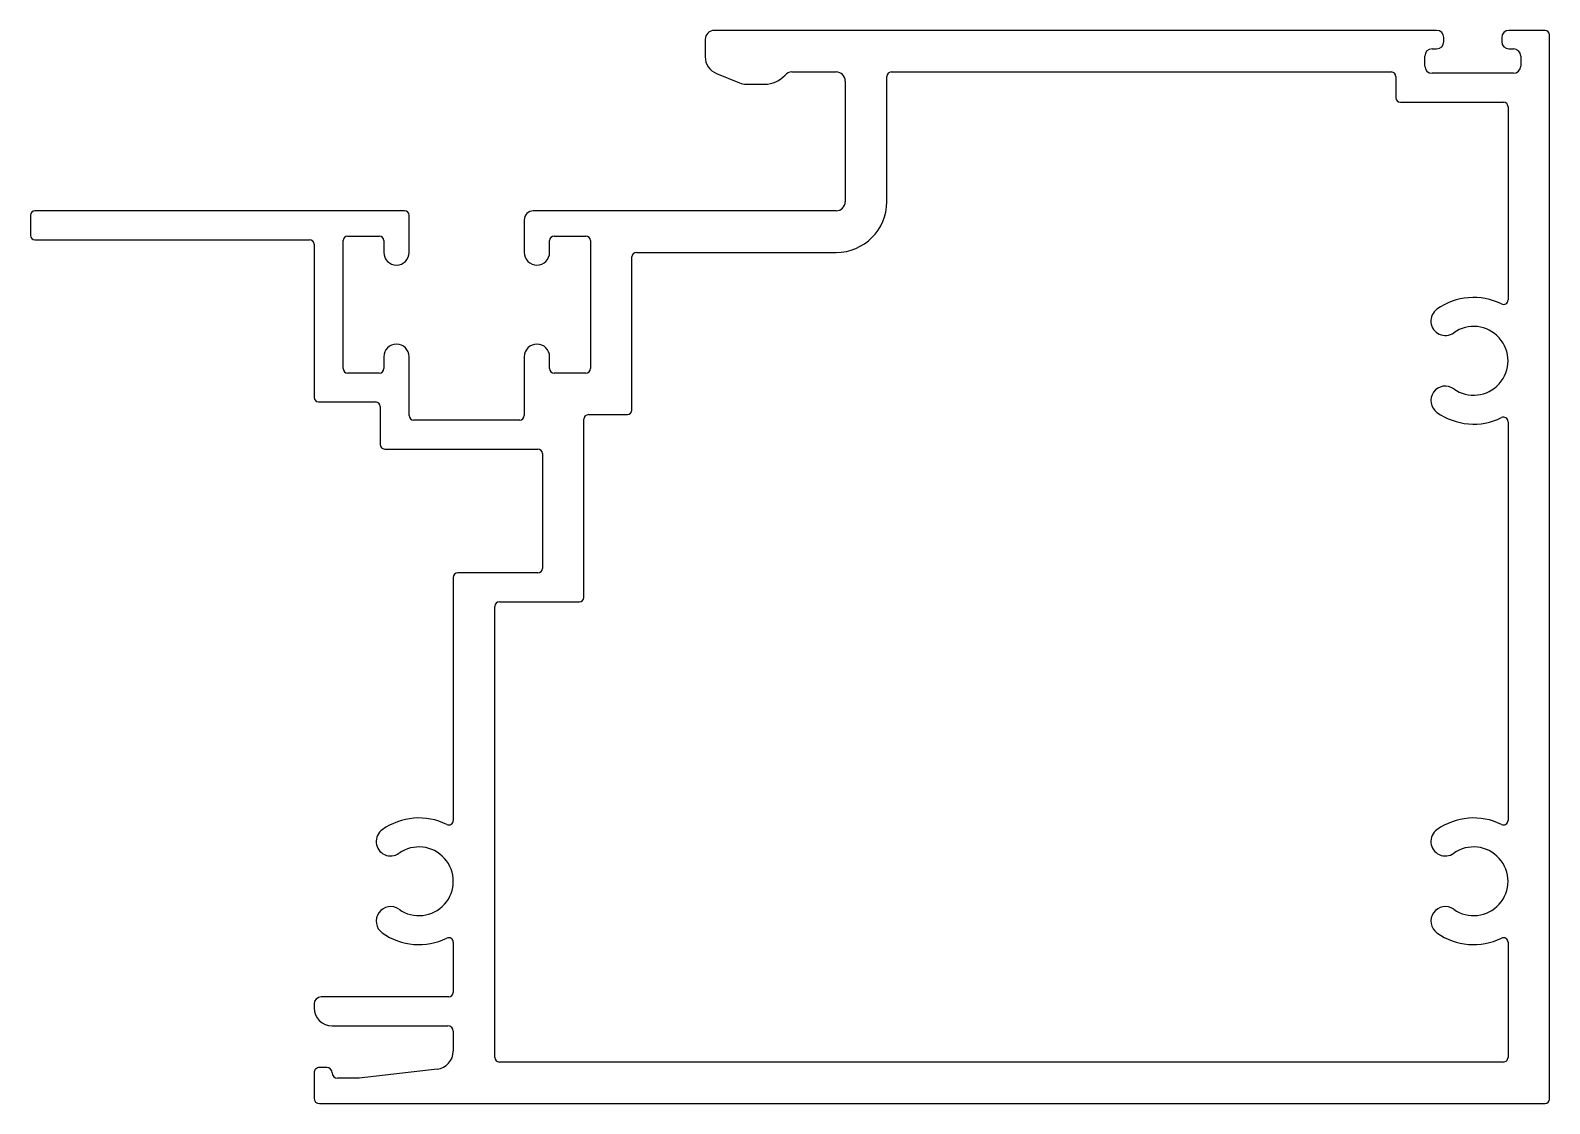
# Model space of a CAD drawing. Header units: inches. Extents: x -52.4 to 31.6, y 0.5 to 59.8.
import ezdxf

# ---------------------------------------------------------------- set-up
doc = ezdxf.new("R2010")
doc.units = ezdxf.units.IN
doc.header["$MEASUREMENT"] = 0
doc.layers.add('FRAME', color=4, linetype='Continuous')

msp = doc.modelspace()

# ---------------------------------------------------------------- linework, layer by layer
at = {"layer": 'FRAME', "color": 7}
for p, q in [((25.367, 59.798), (-14.576, 59.798)), ((31.367, 59.798), (29.367, 59.798)), ((-15.076, 59.298), (-15.076, 58.34)), ((25.767, 59.178), (25.767, 59.398)), ((28.967, 59.398), (28.967, 59.178)), ((31.617, 0.717), (31.617, 59.548)), ((24.717, 57.828), (24.717, 58.378)), ((25.117, 58.778), (25.367, 58.778)), ((29.367, 58.778), (29.617, 58.778)), ((30.017, 58.378), (30.017, 57.828)), ((-14.451, 57.413), (-13.171, 56.896)), ((-10.286, 57.498), (-7.833, 57.498)), ((-5.033, 50.322), (-5.033, 57.248)), ((-4.783, 57.498), (22.867, 57.498)), ((23.117, 57.248), (23.117, 56.078)), ((29.617, 57.428), (25.117, 57.428)), ((-12.796, 56.823), (-11.784, 56.823)), ((-7.333, 56.998), (-7.333, 50.322)), ((23.367, 55.828), (29.067, 55.828)), ((29.317, 55.578), (29.317, 44.899)), ((-52.387, 49.572), (-52.387, 48.472)), ((-31.695, 49.822), (-52.137, 49.822)), ((-31.445, 47.525), (-31.445, 49.572)), ((-7.833, 49.822), (-24.578, 49.822)), ((-25.078, 49.322), (-25.078, 47.525)), ((-52.137, 48.222), (-36.953, 48.222)), ((-36.703, 47.972), (-36.703, 39.505)), ((-35.099, 41.105), (-35.099, 48.175)), ((-34.849, 48.425), (-33.095, 48.425)), ((-32.845, 48.175), (-32.845, 47.525)), ((-23.678, 47.525), (-23.678, 48.175)), ((-23.428, 48.425), (-21.673, 48.425)), ((-21.423, 48.175), (-21.423, 41.105)), ((-19.123, 38.805), (-19.123, 47.272)), ((-18.873, 47.522), (-7.833, 47.522)), ((-32.845, 41.755), (-32.845, 41.105)), ((-31.445, 38.505), (-31.445, 41.755)), ((-25.078, 41.755), (-25.078, 38.505)), ((-23.678, 41.105), (-23.678, 41.755)), ((-33.095, 40.855), (-34.849, 40.855)), ((-21.673, 40.855), (-23.428, 40.855)), ((-36.453, 39.255), (-33.295, 39.255)), ((-33.045, 39.005), (-33.045, 36.905)), ((-25.328, 38.255), (-31.195, 38.255)), ((-21.778, 28.455), (-21.778, 38.305)), ((-21.528, 38.555), (-19.373, 38.555)), ((29.317, 38.164), (29.317, 16.124)), ((-32.795, 36.655), (-24.328, 36.655)), ((-24.078, 36.405), (-24.078, 30.055)), ((-29.003, 29.555), (-29.003, 16.124)), ((-24.328, 29.805), (-28.753, 29.805)), ((-26.703, 3.017), (-26.703, 27.955)), ((-26.453, 28.205), (-22.028, 28.205)), ((-29.003, 9.389), (-29.003, 6.617)), ((29.317, 9.389), (29.317, 3.017)), ((-36.703, 5.967), (-36.703, 5.767)), ((-29.253, 6.367), (-36.303, 6.367)), ((-35.703, 4.767), (-29.303, 4.767)), ((-29.003, 4.467), (-29.003, 3.367)), ((29.067, 2.767), (-26.453, 2.767)), ((-36.703, 2.167), (-36.703, 0.767)), ((-36.003, 2.467), (-36.403, 2.467)), ((-34.203, 1.867), (-35.403, 1.867)), ((-29.899, 2.373), (-34.203, 1.867)), ((-36.403, 0.467), (31.367, 0.467))]:
    msp.add_line(p, q, dxfattribs=at)
for centre, radius, start, end in [((-14.576, 59.298), 0.5, 90, 180), ((25.367, 59.398), 0.4, 360, 90), ((29.367, 59.398), 0.4, 90, 180), ((31.367, 59.548), 0.25, 0, 90), ((25.367, 59.178), 0.4, 270, 0), ((29.367, 59.178), 0.4, 180, 270), ((-14.076, 58.34), 1, 180, 247.99684), ((25.117, 58.378), 0.4, 90, 180), ((29.617, 58.378), 0.4, 0, 90), ((-11.784, 58.323), 1.5, 270, 318.50561), ((-10.286, 56.998), 0.5, 90, 138.50561), ((-7.833, 56.998), 0.5, 0, 90), ((-4.783, 57.248), 0.25, 90, 180), ((22.867, 57.248), 0.25, 360, 90), ((25.117, 57.828), 0.4, 180, 270), ((29.617, 57.828), 0.4, 270, 0), ((-12.796, 57.823), 1, 247.99684, 270), ((23.367, 56.078), 0.25, 180, 270), ((29.067, 55.578), 0.25, 360, 90), ((-52.137, 49.572), 0.25, 90, 180), ((-31.695, 49.572), 0.25, 360, 90), ((-24.578, 49.322), 0.5, 90, 180), ((-7.833, 50.322), 2.8, 270, 360), ((-7.833, 50.322), 0.5, 270, 0), ((-52.137, 48.472), 0.25, 180, 270), ((-36.953, 47.972), 0.25, 0, 90), ((-34.849, 48.175), 0.25, 90, 180), ((-33.095, 48.175), 0.25, 0, 90), ((-23.428, 48.175), 0.25, 90, 180), ((-21.673, 48.175), 0.25, 0, 90), ((-32.145, 47.525), 0.7, 180, 0), ((-24.378, 47.525), 0.7, 180, 360), ((-18.873, 47.272), 0.25, 90, 180), ((27.417, 41.532), 3.5, 63.89612, 125.43094), ((29.067, 44.899), 0.25, 243.89612, 0), ((25.852, 43.732), 0.8, 125.43094, 305.43094), ((27.417, 41.532), 1.9, 234.56906, 125.43094), ((-32.145, 41.755), 0.7, 360, 180), ((-24.378, 41.755), 0.7, 0, 180), ((-34.849, 41.105), 0.25, 180, 270), ((-33.095, 41.105), 0.25, 270, 360), ((-23.428, 41.105), 0.25, 180, 270), ((-21.673, 41.105), 0.25, 270, 360), ((-36.453, 39.505), 0.25, 180, 270), ((25.852, 39.332), 0.8, 54.56906, 234.56906), ((-33.295, 39.005), 0.25, 360, 90), ((-19.373, 38.805), 0.25, 270, 0), ((27.417, 41.532), 3.5, 234.56906, 296.10388), ((-31.195, 38.505), 0.25, 180, 270), ((-25.328, 38.505), 0.25, 270, 0), ((-21.528, 38.305), 0.25, 90, 180), ((29.067, 38.164), 0.25, 360, 116.10388), ((-32.795, 36.905), 0.25, 180, 270), ((-24.328, 36.405), 0.25, 0, 90), ((-28.753, 29.555), 0.25, 90, 180), ((-24.328, 30.055), 0.25, 270, 0), ((-26.453, 27.955), 0.25, 90, 180), ((-22.028, 28.455), 0.25, 270, 0), ((-30.903, 12.757), 3.5, 63.89612, 125.43094), ((-29.253, 16.124), 0.25, 243.89612, 0), ((27.417, 12.757), 3.5, 63.89612, 125.43094), ((29.067, 16.124), 0.25, 243.89612, 360), ((-32.469, 14.957), 0.8, 125.43094, 305.43094), ((25.852, 14.957), 0.8, 125.43094, 305.43094), ((-30.903, 12.757), 1.9, 234.56906, 125.43094), ((27.417, 12.757), 1.9, 234.56906, 125.43094), ((-32.469, 10.557), 0.8, 54.56906, 234.56906), ((25.852, 10.557), 0.8, 54.56906, 234.56906), ((-30.903, 12.757), 3.5, 234.56906, 296.10388), ((-29.253, 9.389), 0.25, 360, 116.10388), ((27.417, 12.757), 3.5, 234.56906, 296.10388), ((29.067, 9.389), 0.25, 360, 116.10388), ((-36.303, 5.967), 0.4, 90, 180), ((-29.253, 6.617), 0.25, 270, 0), ((-35.703, 5.767), 1, 180, 270), ((-29.303, 4.467), 0.3, 0, 90), ((-30.003, 3.367), 1, 276.00901, 360), ((-26.453, 3.017), 0.25, 180, 270), ((29.067, 3.017), 0.25, 270, 0), ((-36.403, 2.167), 0.3, 89.99994, 179.99994), ((-36.003, 2.167), 0.3, 360, 90), ((-35.403, 2.167), 0.3, 180, 270), ((-36.403, 0.767), 0.3, 179.99994, 269.99994), ((31.367, 0.717), 0.25, 270, 0)]:
    msp.add_arc(centre, radius, start, end, dxfattribs=at)

doc.saveas('drawing.dxf')
